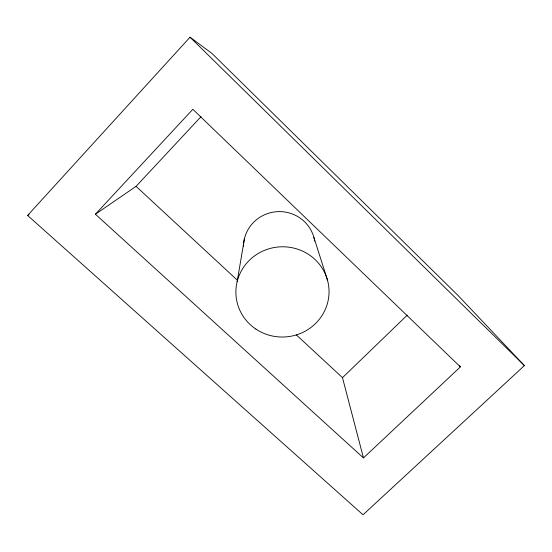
<?xml version="1.0" encoding="UTF-8"?>
<svg xmlns="http://www.w3.org/2000/svg" width="552" height="552" viewBox="0 0 552 552"><rect width="100%" height="100%" fill="white"/><g stroke="black" fill="none" stroke-linecap="round" stroke-linejoin="round"><path stroke-width="0.83" d="M237.153 281.623L244.439 238.65M27.6 215.446L190.026 37.212L211.906 53.385L458.201 295.63L524.4 365.59L363.037 514.788L27.6 215.446L29.125 214.687M95.413 214.231L192.848 109.296L460.382 366.887L363.464 457.912L95.413 214.231L136.068 186.348L201.059 116.638M363.464 457.912L342.488 377.665L407.266 315.144M136.068 186.348L237.698 280.54M296.41 334.954L342.488 377.665M190.026 37.212L524.4 365.59M459.388 365.479L460.382 366.887M313.888 237.374L327.419 279.912M243.446 246.261A35.866 35.183 -4 0 1 276.773 211.699A35.866 35.183 -4 0 1 314.716 241.127M255.845 329.054A46.589 45.119 -4 0 0 328.875 295.52A46.589 45.119 -4 0 0 262.669 251.146A46.589 45.119 -4 0 0 255.845 329.054"/></g></svg>
